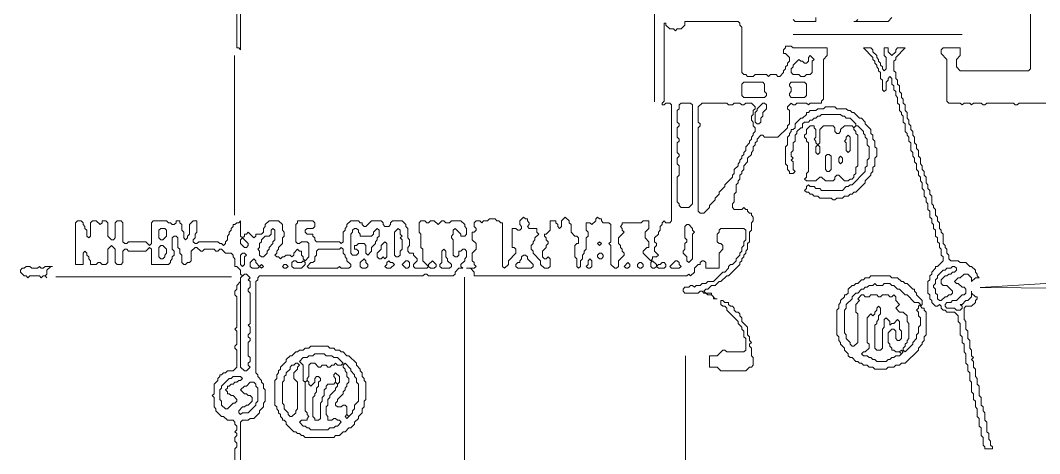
# Model space of a CAD drawing. Header units: millimetres. Extents: x 3 to 412, y 4 to 290.
# Drawn here: x 92.13 to 139.14, y 128.34 to 148.31 of the extents above; entities that cross this region are included whole.
import ezdxf

# ---------------------------------------------------------------- set-up
doc = ezdxf.new("R2010")
doc.units = ezdxf.units.MM
for name, color, linetype, lineweight in [('TRACE_CURVE', 6, 'Continuous', 0), ('TRACE_STRAIGHT', 5, 'Continuous', 0), ('TRACE_TEXT_SYMBOL', 6, 'Continuous', 0)]:
    doc.layers.add(name, color=color, linetype=linetype, lineweight=lineweight)

msp = doc.modelspace()

# ---------------------------------------------------------------- linework, layer by layer
at = {"layer": 'TRACE_CURVE', "color": 6}
for points in [[(138.718, 155.269), (138.718, 146.074), (138.63, 145.986), (135.477, 145.986), (135.302, 146.162), (135.302, 146.512), (135.477, 146.687), (135.477, 147.037), (134.689, 147.037), (134.602, 146.95), (134.602, 146.775), (134.864, 146.512), (134.864, 144.585), (134.952, 144.498), (135.477, 144.498), (135.565, 144.41), (135.653, 144.498), (135.915, 144.498), (136.003, 144.41), (136.09, 144.498), (136.441, 144.498), (136.528, 144.41)], [(102.112, 150.19), (102.112, 147.037), (102.199, 147.037), (102.287, 146.95), (102.287, 150.102)], [(131.011, 147.037), (131.449, 146.599), (131.449, 146.512), (131.537, 146.424), (131.537, 146.337), (131.624, 146.249), (131.624, 146.162), (131.712, 146.074), (131.712, 145.986), (131.799, 145.899), (131.799, 145.636), (131.887, 145.549), (131.887, 145.111), (131.974, 145.023), (132.062, 145.111), (132.062, 145.461), (132.15, 145.549), (132.15, 145.636), (132.237, 145.724), (132.325, 145.636), (132.325, 145.373), (132.412, 145.286), (132.412, 145.111), (132.5, 145.023), (132.5, 144.848), (132.588, 144.76), (132.588, 144.498), (132.675, 144.41), (132.675, 144.147), (132.763, 144.06), (132.763, 143.972), (132.85, 143.885), (132.85, 143.622), (132.938, 143.534), (132.938, 143.184), (133.025, 143.096), (133.025, 143.009), (133.113, 142.921), (133.113, 142.746), (133.201, 142.659), (133.201, 142.308), (133.288, 142.221), (133.288, 142.046), (133.376, 141.958), (133.376, 141.783), (133.463, 141.695), (133.463, 141.433), (133.551, 141.345), (133.551, 141.17), (133.638, 141.082), (133.638, 140.907), (133.726, 140.82), (133.726, 140.557), (133.814, 140.469), (133.814, 140.206), (133.901, 140.119), (133.901, 139.944), (133.989, 139.856), (133.989, 139.593), (134.076, 139.506), (134.076, 139.243), (134.164, 139.156), (134.164, 138.98), (134.251, 138.893)], [(133.288, 143.009), (133.288, 143.184), (133.201, 143.272), (133.201, 143.447), (133.113, 143.534), (133.113, 143.709), (133.025, 143.797), (133.025, 144.06), (132.938, 144.147), (132.938, 144.41), (132.85, 144.498), (132.85, 144.673), (132.763, 144.76), (132.763, 144.935), (132.675, 145.023), (132.675, 145.286), (132.588, 145.373), (132.588, 145.549), (132.5, 145.636), (132.5, 145.899), (132.412, 145.986), (132.412, 146.424), (132.5, 146.512), (132.5, 146.599), (132.938, 147.037), (132.588, 147.037), (132.5, 146.95), (132.5, 146.862), (132.325, 146.687), (132.15, 146.862), (132.15, 147.037), (131.974, 147.037), (131.974, 146.687), (132.062, 146.599), (132.062, 146.074), (131.974, 145.986), (131.887, 146.074), (131.887, 146.162), (131.799, 146.249), (131.799, 146.337), (131.712, 146.424), (131.712, 146.512), (131.624, 146.599), (131.624, 146.687), (131.449, 146.862), (131.449, 146.95), (131.361, 147.037), (131.011, 147.037)], [(136.528, 144.41), (136.616, 144.41), (136.704, 144.498), (137.93, 144.498), (138.017, 144.41), (138.105, 144.41), (138.192, 144.498), (143.885, 144.498)], [(135.74, 135.74), (135.74, 135.915), (135.653, 136.003), (135.565, 136.003), (135.39, 136.178), (135.302, 136.178), (135.215, 136.266), (135.39, 136.441), (135.477, 136.441), (135.653, 136.616), (135.828, 136.616), (136.003, 136.441), (136.003, 136.266), (136.178, 136.441), (136.353, 136.441), (136.266, 136.528), (136.266, 136.616), (136.178, 136.704), (136.178, 136.791), (136.003, 136.966), (135.915, 136.966), (135.74, 137.141), (135.477, 137.141), (135.39, 137.229), (135.04, 137.229), (134.952, 137.317), (134.952, 137.492), (134.864, 137.579), (134.864, 137.754), (134.777, 137.842), (134.777, 137.93), (134.689, 138.017), (134.689, 138.455), (134.602, 138.543), (134.602, 138.63), (134.514, 138.718), (134.514, 138.98), (134.427, 139.068), (134.427, 139.243), (134.339, 139.331), (134.339, 139.593), (134.251, 139.681), (134.251, 139.769), (134.164, 139.856), (134.164, 140.206), (134.076, 140.294), (134.076, 140.469), (133.989, 140.557), (133.989, 140.732), (133.901, 140.82), (133.901, 141.082), (133.814, 141.17), (133.814, 141.345), (133.726, 141.433), (133.726, 141.608), (133.638, 141.695), (133.638, 141.958), (133.551, 142.046), (133.551, 142.308), (133.463, 142.396), (133.463, 142.571), (133.376, 142.659), (133.376, 142.921), (133.288, 143.009)], [(94.755, 139.068), (94.668, 138.98), (94.668, 137.054), (95.018, 137.054), (95.018, 137.579), (95.106, 137.667), (95.193, 137.579), (95.193, 137.492), (95.281, 137.404), (95.281, 137.317), (95.368, 137.229), (95.368, 137.054), (95.631, 137.054), (95.719, 137.141), (95.806, 137.141), (95.894, 137.054), (96.069, 137.054), (96.157, 137.141), (96.157, 137.754), (96.332, 137.93), (96.507, 137.754), (96.507, 137.141), (96.594, 137.054), (96.77, 137.054), (96.857, 137.141), (96.857, 137.667), (96.945, 137.754), (97.032, 137.754), (97.12, 137.667), (97.908, 137.667), (98.083, 137.842), (98.171, 137.754), (98.171, 137.054), (98.959, 137.054), (99.047, 137.141), (99.047, 137.229), (99.134, 137.317), (99.134, 137.404), (99.222, 137.492), (99.222, 137.667), (99.134, 137.754), (99.134, 138.28), (99.222, 138.367), (99.309, 138.367), (99.397, 138.28), (99.397, 137.842), (99.484, 137.754), (99.484, 137.579), (99.572, 137.492), (99.572, 137.141), (99.66, 137.054), (99.747, 137.054), (99.835, 137.141), (99.922, 137.141), (100.01, 137.229), (100.01, 137.667), (100.185, 137.842), (100.273, 137.842), (100.448, 137.667), (100.535, 137.667), (100.623, 137.754), (101.061, 137.754), (101.148, 137.667), (101.236, 137.667)], [(95.894, 138.98), (95.806, 138.893), (95.631, 139.068), (95.456, 139.068), (95.368, 138.98), (95.368, 138.367), (95.281, 138.28), (95.193, 138.367), (95.193, 138.63), (95.106, 138.718), (95.106, 138.805), (95.018, 138.893), (95.018, 138.98), (94.931, 139.068), (94.755, 139.068)], [(102.024, 138.893), (101.937, 138.893), (101.937, 138.805), (101.849, 138.718), (101.849, 138.63), (101.761, 138.543), (101.761, 138.455), (101.674, 138.367), (101.674, 138.192), (101.586, 138.105), (101.586, 138.017), (101.499, 137.93), (101.411, 138.017), (101.323, 138.017), (101.236, 138.105), (100.36, 138.105), (100.273, 138.017), (100.185, 138.017), (100.097, 138.105), (100.097, 138.192), (100.185, 138.28), (100.185, 138.455), (100.273, 138.543), (100.273, 139.068), (100.097, 139.068), (99.922, 138.893), (99.922, 138.455), (99.835, 138.367), (99.835, 138.28), (99.747, 138.192), (99.66, 138.28), (99.66, 138.543), (99.572, 138.63), (99.572, 138.893), (99.484, 138.98), (99.484, 139.068), (99.309, 139.068), (99.309, 138.98), (99.222, 138.893), (99.134, 138.893), (99.047, 138.98), (98.959, 138.98), (98.871, 139.068), (98.258, 139.068), (98.171, 138.98), (98.171, 138.017), (98.083, 137.93), (97.908, 138.105), (97.12, 138.105), (97.032, 138.017), (96.945, 138.017), (96.857, 138.105), (96.857, 138.98), (96.77, 139.068), (96.594, 139.068), (96.507, 138.98), (96.507, 138.28), (96.419, 138.192), (96.332, 138.192), (96.157, 138.367), (96.157, 138.98), (96.069, 139.068), (95.894, 139.068), (95.894, 138.98)], [(105.264, 138.63), (105.352, 138.718), (105.615, 138.718), (105.702, 138.805), (105.702, 138.98), (105.615, 139.068), (104.914, 139.068), (104.914, 138.98), (104.826, 138.893), (104.826, 138.105), (104.914, 138.017), (105.002, 138.017), (105.089, 138.105), (105.352, 138.105), (105.439, 138.017), (105.439, 137.404), (105.264, 137.229), (105.177, 137.317), (105.177, 137.404), (105.089, 137.492), (105.089, 137.667), (105.002, 137.667), (104.914, 137.754), (104.739, 137.579), (104.739, 137.492), (104.651, 137.404), (104.564, 137.492), (104.389, 137.492), (104.301, 137.404), (104.213, 137.404), (104.126, 137.317), (104.038, 137.404), (103.951, 137.404), (103.863, 137.492), (103.951, 137.579), (103.951, 137.667), (104.038, 137.754), (104.038, 137.842), (104.213, 138.017), (104.213, 138.28), (104.301, 138.367), (104.301, 138.543), (104.213, 138.63), (104.213, 138.893), (104.038, 139.068), (103.6, 139.068), (103.425, 138.893), (103.425, 138.805), (103.338, 138.718), (103.338, 138.543), (103.25, 138.455), (102.987, 138.455), (102.987, 138.367), (102.9, 138.28), (102.637, 138.543), (102.55, 138.455), (102.462, 138.455), (102.462, 138.367), (102.374, 138.28), (102.287, 138.367), (102.287, 139.068), (102.199, 138.98), (102.112, 138.98), (102.024, 138.893)], [(102.374, 129.873), (102.637, 129.873), (102.725, 129.96), (102.9, 129.96), (103.163, 130.223), (103.163, 130.311), (103.338, 130.486), (103.338, 130.661), (103.425, 130.748), (103.425, 131.274), (103.338, 131.361), (103.338, 131.537), (103.25, 131.624), (103.25, 131.712), (103.075, 131.887), (103.075, 131.974), (102.987, 132.062), (102.987, 136.266), (103.075, 136.353), (103.075, 136.441), (103.163, 136.528), (110.694, 136.528), (110.782, 136.616), (110.869, 136.616), (110.957, 136.528), (112.095, 136.528), (112.183, 136.616), (112.183, 136.704), (112.358, 136.879), (112.533, 136.879), (112.445, 136.966), (112.445, 137.054), (112.621, 137.229), (112.621, 137.317), (112.708, 137.404), (112.708, 137.667), (112.621, 137.754), (112.533, 137.754), (112.445, 137.667), (112.358, 137.667), (112.358, 137.492), (112.27, 137.404), (112.183, 137.404), (112.095, 137.492), (112.095, 138.192), (112.008, 138.28), (112.008, 138.367), (112.095, 138.455), (112.095, 138.63), (112.183, 138.718), (112.445, 138.455), (112.445, 138.367), (112.621, 138.367), (112.708, 138.455), (112.708, 138.718), (112.621, 138.805), (112.621, 138.893), (112.445, 139.068), (112.008, 139.068), (111.92, 138.98), (111.745, 138.98), (111.657, 139.068), (111.57, 139.068), (111.395, 138.893)], [(111.395, 138.893), (111.219, 139.068), (111.044, 139.068), (110.957, 138.98), (110.869, 138.98), (110.782, 139.068), (110.606, 139.068), (110.519, 138.98), (110.519, 138.543), (110.606, 138.455), (110.606, 137.842), (110.694, 137.754), (110.694, 137.229), (110.957, 136.966), (110.869, 136.879), (110.344, 136.879), (110.256, 136.966), (110.256, 137.054), (110.431, 137.229), (110.431, 137.317), (110.256, 137.492), (110.256, 137.579), (110.081, 137.579), (109.993, 137.667), (109.993, 137.842), (110.081, 137.93), (110.081, 138.192), (109.993, 138.28), (109.993, 138.718), (109.906, 138.805), (109.906, 138.893), (109.731, 139.068), (109.293, 139.068), (109.205, 138.98), (109.205, 138.893), (109.118, 138.805), (108.942, 138.805), (108.855, 138.893), (108.855, 138.98), (108.767, 139.068), (108.329, 139.068), (108.067, 138.805), (107.979, 138.805), (107.892, 138.893), (107.892, 138.98), (107.804, 138.98), (107.716, 139.068), (107.366, 139.068), (107.191, 138.893), (107.191, 138.805), (107.103, 138.718), (107.103, 138.63), (107.016, 138.543), (107.016, 138.105), (106.928, 138.017), (106.841, 138.105), (105.79, 138.105), (105.702, 138.192), (105.702, 138.28), (105.615, 138.367), (105.615, 138.455), (105.352, 138.455), (105.264, 138.543), (105.264, 138.63)], [(134.251, 138.893), (134.251, 138.718), (134.339, 138.63), (134.339, 138.367), (134.427, 138.28), (134.427, 138.105), (134.514, 138.017), (134.514, 137.842), (134.602, 137.754), (134.602, 137.492), (134.689, 137.404), (134.689, 137.229), (134.427, 136.966), (134.339, 136.966), (134.339, 136.879), (134.164, 136.704), (134.164, 136.616), (134.076, 136.528), (134.076, 136.353), (133.989, 136.266), (133.989, 135.74), (134.076, 135.653), (134.076, 135.477), (134.164, 135.39), (134.164, 135.302), (134.339, 135.127), (134.427, 135.127), (134.514, 135.215), (134.602, 135.127), (134.602, 135.04), (134.689, 134.952), (134.777, 134.952), (134.864, 134.864), (135.215, 134.864), (135.39, 134.689), (135.39, 134.427), (135.477, 134.339), (135.477, 133.814), (135.565, 133.726), (135.565, 133.463), (135.653, 133.376), (135.653, 133.025), (135.74, 132.938), (135.74, 132.5), (135.828, 132.412), (135.828, 132.15), (135.915, 132.062), (135.915, 131.712), (136.003, 131.624), (136.003, 131.186), (136.09, 131.099), (136.09, 130.836), (136.178, 130.748), (136.178, 130.486), (136.266, 130.398), (136.266, 130.048), (136.353, 129.96), (136.353, 129.61), (136.441, 129.522), (136.441, 129.172), (136.528, 129.085), (136.528, 128.734), (136.616, 128.647), (136.616, 128.559)], [(101.236, 137.667), (101.323, 137.754), (101.411, 137.754), (101.586, 137.579), (101.849, 137.579), (101.937, 137.492), (101.937, 137.404), (102.024, 137.317), (102.024, 136.966), (102.112, 136.966), (102.287, 136.791), (102.287, 136.616), (102.374, 136.528), (102.287, 136.441), (102.287, 136.266), (102.112, 136.09), (102.112, 135.915), (102.024, 135.828), (102.024, 135.653), (102.112, 135.565), (102.112, 134.164), (102.024, 134.076), (102.112, 133.989), (102.112, 133.376), (102.024, 133.288), (102.024, 133.201), (102.112, 133.113), (102.112, 132.325), (101.937, 132.15), (101.674, 132.15), (101.586, 132.062), (101.499, 132.062), (101.411, 131.974), (101.323, 131.974), (101.323, 131.887), (101.236, 131.799), (101.236, 131.712), (101.061, 131.537), (101.061, 131.099), (100.973, 131.011), (101.061, 130.924), (101.061, 130.486), (101.148, 130.398), (101.148, 130.311), (101.411, 130.048), (101.499, 130.048), (101.674, 129.873), (101.937, 129.873), (102.024, 129.785), (102.024, 129.698), (102.112, 129.61), (102.112, 129.435), (102.024, 129.347), (102.112, 129.26), (102.112, 129.172), (102.024, 129.085), (102.024, 128.909), (102.112, 128.822), (102.112, 128.647), (102.024, 128.559), (102.024, 127.946)], [(136.616, 128.559), (136.966, 128.559), (136.966, 128.647), (136.879, 128.734), (136.879, 128.909), (136.791, 128.997), (136.791, 129.26), (136.704, 129.347), (136.704, 129.785), (136.616, 129.873), (136.616, 130.223), (136.528, 130.311), (136.528, 130.486), (136.441, 130.573), (136.441, 130.924), (136.353, 131.011), (136.353, 131.449), (136.266, 131.537), (136.266, 131.799), (136.178, 131.887), (136.178, 132.237), (136.09, 132.325), (136.09, 132.588), (136.003, 132.675), (136.09, 132.763), (136.003, 132.85), (136.003, 133.113), (135.915, 133.201), (135.915, 133.551), (135.828, 133.638), (135.828, 133.989), (135.74, 134.076), (135.74, 134.427), (135.653, 134.514), (135.653, 135.04), (135.74, 135.127), (136.003, 135.127), (136.178, 135.302), (136.178, 135.39), (136.266, 135.477), (136.266, 135.565), (136.178, 135.565), (136.003, 135.74), (136.003, 135.828), (136.003, 135.565), (135.828, 135.39), (135.74, 135.39), (135.565, 135.215), (135.477, 135.215), (135.565, 135.127), (135.565, 135.04), (135.477, 134.952), (135.302, 134.952), (135.215, 135.04), (134.864, 135.04), (134.777, 135.127), (134.777, 135.215), (134.864, 135.302), (135.04, 135.302), (135.127, 135.39), (135.302, 135.39), (135.565, 135.653), (135.653, 135.653), (135.74, 135.74)], [(102.287, 111.745), (102.287, 129.785), (102.374, 129.873)]]:
    msp.add_lwpolyline(points, dxfattribs=at)
for points in [[(98.521, 138.63), (98.609, 138.718), (98.784, 138.718), (98.871, 138.63), (98.871, 138.367), (98.696, 138.192), (98.609, 138.192), (98.521, 138.28)], [(103.688, 138.63), (103.776, 138.718), (103.863, 138.63), (103.863, 138.192), (103.776, 138.105), (103.776, 138.017), (103.6, 137.842), (103.6, 137.754), (103.513, 137.667), (103.513, 137.579), (103.338, 137.404), (103.25, 137.404), (103.163, 137.492), (103.163, 137.667), (103.075, 137.754), (103.163, 137.842), (103.163, 138.017), (103.25, 138.105), (103.25, 138.192), (103.425, 138.367), (103.6, 138.367), (103.688, 138.455)], [(107.454, 138.63), (107.541, 138.718), (107.629, 138.718), (107.716, 138.63), (107.716, 138.543), (107.804, 138.455), (107.804, 138.367), (108.329, 138.367), (108.417, 138.455), (108.417, 138.543), (108.592, 138.718), (108.68, 138.63), (108.68, 138.367), (108.592, 138.28), (108.592, 138.192), (108.505, 138.105), (108.505, 138.017), (108.329, 137.842), (108.329, 137.667), (108.154, 137.492), (108.067, 137.579), (108.067, 137.93), (107.979, 138.017), (107.716, 138.017), (107.629, 137.93), (107.541, 137.93), (107.541, 137.754), (107.629, 137.754), (107.716, 137.667), (107.716, 137.579), (107.629, 137.492), (107.454, 137.492), (107.366, 137.579), (107.366, 138.455), (107.454, 138.543)], [(109.555, 138.718), (109.643, 138.63), (109.643, 138.455), (109.731, 138.367), (109.643, 138.28), (109.731, 138.192), (109.731, 137.754), (109.643, 137.667), (109.643, 137.492), (109.555, 137.404), (109.468, 137.404), (109.38, 137.492), (109.38, 138.543)], [(102.287, 138.192), (102.374, 138.28), (102.637, 138.017), (102.637, 137.93), (102.55, 137.842), (102.462, 137.842), (102.287, 138.017)], [(98.521, 137.842), (98.609, 137.93), (98.696, 137.93), (98.871, 137.754), (98.871, 137.579), (98.784, 137.492), (98.784, 137.404), (98.696, 137.317), (98.609, 137.317), (98.521, 137.404)], [(106.841, 137.754), (106.928, 137.842), (107.016, 137.754), (107.016, 137.579), (107.103, 137.492), (107.103, 137.404), (107.191, 137.317), (107.191, 137.229), (107.366, 137.054), (107.366, 136.966), (107.279, 136.879), (106.928, 136.879), (106.841, 136.966), (106.753, 136.879), (105.439, 136.879), (105.352, 136.966), (105.527, 137.141), (105.615, 137.141), (105.702, 137.229), (105.702, 137.404), (105.79, 137.492), (105.79, 137.667), (105.877, 137.754)], [(108.942, 138.105), (109.03, 138.017), (109.03, 137.404), (108.942, 137.317), (108.855, 137.404), (108.767, 137.317), (108.68, 137.317), (108.592, 137.404), (108.592, 137.579), (108.767, 137.754), (108.767, 137.93)], [(111.57, 137.667), (111.657, 137.754), (111.745, 137.667), (111.745, 137.404), (111.832, 137.317), (111.832, 137.229), (112.008, 137.054), (112.008, 136.966), (111.92, 136.879), (111.57, 136.879), (111.482, 136.966), (111.482, 137.054), (111.57, 137.141)], [(102.287, 137.492), (102.374, 137.579), (102.462, 137.579), (102.55, 137.492), (102.462, 137.404), (102.462, 137.054), (102.374, 136.966), (102.287, 137.054)], [(102.9, 137.317), (102.987, 137.229), (102.987, 137.141), (103.163, 136.966), (103.075, 136.879), (102.812, 136.879), (102.725, 136.966), (102.725, 137.141)], [(107.979, 137.317), (108.067, 137.229), (108.067, 137.141), (108.154, 137.054), (108.154, 136.966), (108.067, 136.879), (107.892, 136.879), (107.804, 136.966), (107.804, 137.141)], [(103.163, 136.966), (103.25, 137.054), (103.338, 136.966), (103.25, 136.879)], [(104.213, 136.966), (104.301, 137.054), (104.389, 137.054), (104.476, 136.966), (104.389, 136.879), (104.301, 136.879)], [(104.651, 137.141), (104.739, 137.229), (104.826, 137.229), (104.914, 137.141), (105.089, 137.141), (105.177, 137.229), (105.264, 137.141), (105.264, 137.054), (105.089, 136.879), (104.739, 136.879), (104.651, 136.966)], [(109.03, 137.141), (109.118, 137.229), (109.205, 137.141), (109.293, 137.141), (109.38, 137.054), (109.205, 136.879), (109.03, 136.879), (108.942, 136.966), (109.03, 137.054)], [(109.906, 137.229), (109.993, 137.229), (110.081, 137.141), (110.081, 136.966), (109.993, 136.879), (109.906, 136.879), (109.731, 137.054)], [(111.132, 137.229), (111.307, 137.054), (111.307, 136.966), (111.219, 136.879), (111.044, 136.879), (110.957, 136.966), (110.957, 137.054)], [(135.04, 136.879), (135.127, 136.966), (135.215, 136.966), (135.302, 136.879), (135.302, 136.791), (135.215, 136.704), (135.127, 136.704), (135.04, 136.616), (134.952, 136.616), (134.864, 136.528), (134.777, 136.528), (134.602, 136.353), (134.602, 136.178), (134.689, 136.09), (134.864, 136.09), (135.127, 135.828), (135.127, 135.74), (135.04, 135.653), (134.952, 135.653), (134.864, 135.565), (134.777, 135.565), (134.602, 135.39), (134.514, 135.39), (134.427, 135.477), (134.427, 135.653), (134.339, 135.74), (134.339, 135.915), (134.251, 136.003), (134.251, 136.09), (134.339, 136.178), (134.339, 136.353), (134.427, 136.441), (134.427, 136.528), (134.689, 136.791), (134.777, 136.791), (134.864, 136.879)], [(102.462, 136.616), (102.55, 136.616), (102.725, 136.441), (102.637, 136.353), (102.725, 136.266), (102.725, 136.003), (102.637, 135.915), (102.637, 135.828), (102.725, 135.74), (102.725, 134.339), (102.637, 134.251), (102.725, 134.164), (102.725, 133.901), (102.637, 133.814), (102.637, 133.726), (102.725, 133.638), (102.725, 133.551), (102.637, 133.463), (102.637, 132.85), (102.725, 132.763), (102.725, 132.588), (102.637, 132.5), (102.637, 132.412), (102.725, 132.325), (102.55, 132.15), (102.462, 132.15), (102.287, 132.325), (102.287, 136.441)], [(101.849, 131.799), (101.937, 131.887), (102.287, 131.887), (102.374, 131.799), (102.287, 131.712), (102.199, 131.712), (102.112, 131.624), (102.024, 131.624), (101.937, 131.537), (101.849, 131.537), (101.761, 131.449), (101.674, 131.449), (101.674, 131.361), (101.586, 131.274), (101.674, 131.186), (101.674, 131.099), (101.761, 131.099), (101.849, 131.011), (101.937, 131.011), (102.112, 130.836), (102.112, 130.748), (102.024, 130.661), (101.937, 130.661), (101.674, 130.398), (101.586, 130.398), (101.411, 130.573), (101.411, 130.748), (101.323, 130.836), (101.323, 131.274), (101.411, 131.361), (101.411, 131.449), (101.761, 131.799)], [(102.725, 131.624), (102.9, 131.624), (102.987, 131.537), (102.987, 131.449), (103.075, 131.361), (103.075, 130.748), (102.987, 130.661), (102.987, 130.573), (102.637, 130.223), (102.374, 130.223), (102.287, 130.135), (102.199, 130.223), (102.199, 130.311), (102.374, 130.486), (102.462, 130.486), (102.55, 130.573), (102.637, 130.573), (102.812, 130.748), (102.812, 130.924), (102.725, 131.011), (102.637, 131.011), (102.55, 131.099), (102.462, 131.099), (102.287, 131.274), (102.462, 131.449), (102.55, 131.449)]]:
    msp.add_lwpolyline(points, close=True, dxfattribs=at)
at = {"layer": 'TRACE_STRAIGHT', "color": 5}
for p, q in [((121.373, 163.441), (121.373, 144.558)), ((127.771, 147.65), (135.565, 147.65)), ((102.008, 146.687), (102.008, 139.336)), ((93.759, 136.488), (101.86, 136.488)), ((112.619, 136.47), (112.619, 121.964)), ((136.403, 135.994), (141.608, 136.309)), ((136.403, 135.994), (146.196, 135.931)), ((122.806, 132.849), (122.806, 110.036))]:
    msp.add_line(p, q, dxfattribs=at)
at = {"layer": 'TRACE_TEXT_SYMBOL', "color": 6}
for points in [[(122.779, 148.263), (122.779, 148.088), (122.604, 147.913), (122.429, 147.913), (122.341, 147.825), (122.254, 147.913), (122.079, 147.913), (121.903, 148.088), (121.903, 148.176), (121.816, 148.176), (121.816, 144.585), (121.728, 144.498), (121.728, 144.41), (121.816, 144.41), (121.903, 144.498), (122.079, 144.498), (122.166, 144.41), (122.166, 139.068), (122.079, 138.98), (121.903, 138.98), (121.816, 139.068), (121.728, 138.98), (121.728, 138.893), (121.641, 138.805), (121.641, 138.63), (121.553, 138.543), (121.553, 138.455), (121.378, 138.28), (121.378, 138.105), (121.466, 138.017), (121.466, 137.93), (121.378, 137.842), (121.378, 137.667), (121.553, 137.492), (121.466, 137.404), (121.29, 137.404), (121.29, 137.317), (121.203, 137.229), (120.853, 137.579), (120.853, 137.667), (121.028, 137.842), (121.115, 137.842), (121.115, 138.105), (120.94, 138.28), (120.94, 138.543), (121.115, 138.718), (121.115, 139.068), (120.853, 139.068), (120.765, 138.98), (119.889, 138.98), (119.889, 138.893), (119.802, 138.805), (119.889, 138.718), (119.889, 138.63), (119.977, 138.543), (119.714, 138.28), (119.714, 138.017), (119.802, 137.93), (119.802, 137.842), (119.889, 137.754), (119.889, 137.667), (119.977, 137.579), (119.977, 137.492), (119.714, 137.229)], [(125.406, 145.899), (125.406, 148.001), (125.319, 148.088), (125.319, 148.176), (125.231, 148.263), (122.779, 148.263)], [(127.771, 148.351), (127.859, 148.263), (128.822, 148.263), (128.822, 148.438)], [(130.748, 148.351), (130.661, 148.263), (130.573, 148.263), (132.15, 148.263), (132.325, 148.438)], [(125.406, 141.257), (125.406, 141.345), (125.494, 141.433), (125.494, 141.608), (125.669, 141.783), (125.669, 141.958), (125.844, 142.133), (125.844, 142.221), (125.932, 142.308), (125.932, 142.483), (126.019, 142.571), (126.019, 142.659), (126.107, 142.746), (126.107, 142.834), (126.282, 143.009), (126.37, 143.009), (126.457, 142.921), (127.07, 142.921), (127.508, 143.359), (127.508, 143.447), (127.596, 143.534), (127.596, 144.147), (127.508, 144.235), (127.508, 144.322), (127.683, 144.498), (127.771, 144.41), (127.859, 144.41), (127.946, 144.498), (128.384, 144.498), (128.472, 144.41), (128.559, 144.498), (129.085, 144.498), (129.085, 144.585), (129.172, 144.673), (129.172, 146.512), (129.347, 146.687), (129.347, 147.037), (127.771, 147.037), (127.683, 147.125), (127.421, 147.125), (127.421, 147.037), (127.333, 146.95), (127.333, 146.775), (127.421, 146.775), (127.596, 146.599), (127.596, 146.424), (127.508, 146.337), (127.508, 146.249), (127.421, 146.162), (127.421, 146.074), (127.333, 145.986), (127.333, 145.899), (127.158, 145.724), (127.07, 145.724), (126.983, 145.811), (126.72, 145.811), (126.632, 145.724), (126.545, 145.811), (126.019, 145.811), (125.932, 145.724), (125.669, 145.724), (125.582, 145.811), (125.494, 145.811), (125.406, 145.899)], [(129.26, 144.322), (129.172, 144.235), (128.909, 144.235), (128.822, 144.147), (128.559, 144.147), (128.472, 144.06), (128.384, 144.06), (128.384, 143.972), (128.209, 143.797), (128.121, 143.797), (127.859, 143.534), (127.859, 143.359), (127.771, 143.272), (127.683, 143.272), (127.683, 143.184), (127.596, 143.096), (127.596, 143.009), (127.508, 142.921), (127.508, 142.571), (127.421, 142.483), (127.421, 141.695), (127.508, 141.608), (127.508, 141.433), (127.596, 141.345), (127.596, 141.257), (127.771, 141.257), (127.859, 141.345), (127.771, 141.433), (127.771, 141.783), (127.683, 141.87), (127.771, 141.958), (127.683, 142.046), (127.683, 142.221), (127.771, 142.308), (127.771, 142.659), (127.859, 142.746), (127.859, 143.009), (127.946, 143.096), (127.946, 143.184), (128.121, 143.359), (128.209, 143.359), (128.209, 143.534), (128.296, 143.622), (128.472, 143.622), (128.559, 143.709), (128.647, 143.709), (128.734, 143.797), (128.822, 143.797), (128.909, 143.885), (128.997, 143.885), (129.085, 143.972), (129.96, 143.972), (130.048, 143.885), (130.135, 143.885), (130.223, 143.797), (130.398, 143.797), (130.661, 143.534), (130.661, 143.447), (130.573, 143.359), (130.486, 143.447), (130.135, 143.447), (129.96, 143.272), (129.96, 143.184), (129.873, 143.096)], [(131.186, 141.608), (131.099, 141.52), (131.099, 141.345), (130.486, 140.732), (130.398, 140.732), (130.311, 140.644), (130.223, 140.644), (130.048, 140.469), (129.085, 140.469), (128.997, 140.557), (128.822, 140.557), (128.734, 140.644), (128.559, 140.644), (128.472, 140.732), (128.384, 140.644), (128.384, 140.557), (128.296, 140.469), (128.384, 140.382), (128.472, 140.382), (128.559, 140.294), (128.647, 140.294), (128.734, 140.206), (128.909, 140.206), (128.997, 140.119), (129.522, 140.119), (129.61, 140.031), (129.698, 140.031), (129.785, 140.119), (130.048, 140.119), (130.135, 140.206), (130.311, 140.206), (130.398, 140.294), (130.486, 140.294), (130.573, 140.382), (130.661, 140.382), (131.099, 140.82), (131.099, 140.907), (131.361, 141.17), (131.361, 141.257), (131.449, 141.345), (131.449, 141.52), (131.537, 141.608), (131.537, 141.958), (131.624, 142.046), (131.624, 142.396), (131.537, 142.483), (131.537, 142.746), (131.449, 142.834), (131.449, 143.009), (131.361, 143.096), (131.361, 143.272), (131.099, 143.534), (131.099, 143.622), (130.924, 143.797), (130.836, 143.797), (130.573, 144.06), (130.486, 144.06), (130.398, 144.147), (130.311, 144.147), (130.223, 144.235), (129.785, 144.235), (129.698, 144.322), (129.26, 144.322)], [(129.873, 143.096), (129.785, 143.096), (129.698, 143.184), (129.698, 143.359), (129.61, 143.447), (129.172, 143.447), (128.997, 143.272), (128.997, 142.659), (128.909, 142.571), (128.822, 142.659), (128.822, 142.746), (128.734, 142.834), (128.822, 142.921), (128.822, 143.272), (128.734, 143.359), (128.734, 143.447), (128.559, 143.447), (128.384, 143.272), (128.384, 143.096), (128.296, 143.009), (128.296, 142.921), (128.384, 142.834), (128.384, 142.746), (128.472, 142.659), (128.472, 141.345), (128.384, 141.257), (128.384, 141.082), (128.296, 140.995), (128.384, 140.907), (128.822, 140.907), (128.997, 141.082), (129.085, 141.082), (129.26, 140.907), (129.61, 140.907), (129.698, 140.995), (129.698, 141.082), (129.785, 141.17), (129.873, 141.17), (130.135, 140.907), (130.311, 140.907), (130.398, 140.995), (130.486, 140.995), (130.573, 141.082), (130.573, 141.17), (130.661, 141.257), (130.661, 141.52), (130.748, 141.608), (130.748, 143.009), (130.661, 143.096), (130.661, 143.184), (130.573, 143.272), (130.573, 143.359), (130.661, 143.447), (130.748, 143.447), (131.011, 143.184), (131.011, 143.096), (131.099, 143.009), (131.099, 142.921), (131.186, 142.834), (131.186, 142.571), (131.274, 142.483), (131.274, 141.958), (131.186, 141.87), (131.186, 141.608)], [(122.954, 136.003), (122.779, 136.003), (122.692, 135.915), (122.692, 135.828), (122.779, 135.74), (123.392, 135.74), (123.48, 135.828), (123.567, 135.828), (123.655, 135.74), (123.743, 135.74), (123.83, 135.653), (124.005, 135.653), (124.093, 135.565), (124.093, 135.477), (124.268, 135.477), (124.18, 135.477), (124.005, 135.653), (124.005, 135.74), (123.743, 135.74), (123.655, 135.828), (123.743, 135.915), (123.83, 135.915), (124.005, 136.09), (124.18, 136.09), (124.356, 136.266), (124.443, 136.266), (124.706, 136.528), (124.793, 136.528), (125.319, 137.054), (125.319, 137.141), (125.406, 137.229), (125.406, 137.317), (125.494, 137.404), (125.494, 137.492), (125.582, 137.579), (125.582, 137.667), (125.669, 137.754), (125.669, 138.017), (125.757, 138.105), (125.757, 138.543), (125.844, 138.63), (125.844, 138.98), (125.932, 139.068), (125.932, 139.243), (125.844, 139.331), (125.844, 139.418), (125.757, 139.418), (125.669, 139.506), (125.669, 139.593), (125.582, 139.593), (125.494, 139.681), (125.406, 139.593), (125.056, 139.593), (124.969, 139.681), (124.969, 139.856), (125.056, 139.944), (125.056, 140.294), (125.144, 140.382), (125.144, 140.732), (125.231, 140.82), (125.231, 140.907), (125.319, 140.995), (125.319, 141.17), (125.406, 141.257)], [(116.386, 137.842), (116.211, 137.667), (116.211, 137.404), (116.299, 137.317), (116.386, 137.317), (116.474, 137.404), (116.561, 137.317), (116.561, 136.966), (116.474, 136.879), (116.299, 136.879), (116.124, 137.054), (116.124, 137.229), (115.773, 137.579), (115.773, 137.667), (115.686, 137.754), (115.686, 137.93), (115.773, 138.017), (115.773, 138.105), (115.861, 138.192), (115.861, 138.28), (116.036, 138.455), (115.948, 138.543), (115.948, 138.718), (115.598, 138.718), (115.511, 138.805), (115.598, 138.893), (115.598, 138.98), (115.511, 139.068), (115.511, 139.156), (115.423, 139.156), (115.335, 139.243), (115.16, 139.068), (115.16, 138.893), (115.248, 138.805), (115.248, 138.718), (115.16, 138.63), (115.073, 138.63), (114.985, 138.718), (114.81, 138.718), (114.81, 137.842), (114.898, 137.842), (114.985, 137.754), (114.985, 137.579), (114.635, 137.229), (114.635, 137.054), (114.46, 136.879), (114.372, 136.966), (114.372, 138.98), (114.284, 138.98), (114.197, 139.068), (114.109, 139.068), (114.022, 139.156), (113.759, 139.156), (113.671, 139.068), (113.496, 139.068), (113.409, 138.98), (113.321, 139.068), (113.146, 139.068), (113.058, 138.98), (113.058, 138.805), (113.146, 138.718), (113.146, 138.63), (113.058, 138.543), (112.971, 138.543)], [(119.714, 137.229), (119.714, 136.966), (119.627, 136.879), (119.539, 136.879), (119.364, 137.054), (119.364, 137.93), (119.276, 138.017), (119.364, 138.105), (119.364, 138.893), (119.276, 138.98), (119.013, 138.98), (118.926, 139.068), (118.926, 139.156), (118.838, 139.156), (118.751, 139.243), (118.663, 139.156), (118.663, 139.068), (118.488, 138.893), (118.4, 138.98), (118.225, 138.98), (118.225, 138.63), (118.313, 138.543), (118.313, 138.367), (118.225, 138.28), (118.225, 137.754), (118.138, 137.667), (118.138, 137.579), (118.05, 137.492), (118.05, 137.317), (117.963, 137.229), (117.963, 136.966), (117.875, 136.879), (117.787, 136.966), (117.787, 137.317), (117.7, 137.404), (117.7, 137.93), (117.787, 138.017), (117.875, 138.017), (117.875, 138.28), (117.787, 138.367), (117.7, 138.367), (117.525, 138.543), (117.525, 138.893), (117.437, 138.98), (117.437, 139.068), (117.262, 139.243), (117.087, 139.068), (117.087, 138.805), (116.999, 138.718), (116.912, 138.805), (116.912, 138.893), (116.824, 138.98), (116.824, 139.068), (116.561, 139.068), (116.561, 138.63), (116.386, 138.455), (116.299, 138.455), (116.299, 138.367), (116.386, 138.28), (116.386, 138.192), (116.474, 138.105), (116.474, 138.017), (116.386, 137.93), (116.386, 137.842)], [(112.971, 138.543), (112.971, 138.192), (113.146, 138.017), (113.146, 137.754), (112.971, 137.579), (112.971, 137.229), (113.058, 137.141), (113.058, 137.054), (113.146, 136.966), (113.058, 136.879), (112.708, 136.879), (112.883, 136.879), (113.058, 136.704), (113.058, 136.528), (122.867, 136.528), (122.954, 136.616), (123.042, 136.528), (123.217, 136.704), (123.217, 136.879), (123.392, 137.054), (123.48, 137.054), (123.48, 137.141), (123.567, 137.229), (123.655, 137.229), (123.743, 137.141), (123.743, 136.879), (124.356, 136.879), (124.356, 137.579), (124.531, 137.754), (124.531, 137.93), (124.443, 138.017), (124.356, 138.017), (124.268, 138.105), (124.268, 138.455), (124.356, 138.543), (124.356, 138.63), (124.443, 138.718), (125.494, 138.718), (125.582, 138.63), (125.582, 138.192), (125.494, 138.105), (125.494, 137.93), (125.406, 137.842), (125.406, 137.667), (125.319, 137.579), (125.319, 137.492), (125.144, 137.317), (125.144, 137.229), (124.969, 137.054), (124.881, 137.054), (124.793, 136.966), (124.793, 136.879), (124.618, 136.704), (124.531, 136.704), (124.093, 136.266), (123.83, 136.266), (123.743, 136.178), (123.567, 136.178), (123.48, 136.09), (123.305, 136.09), (123.217, 136.003), (123.129, 136.09), (123.042, 136.09), (122.954, 136.003)], [(131.361, 136.528), (131.274, 136.441), (131.099, 136.441), (131.011, 136.353), (130.924, 136.353), (130.748, 136.178), (130.661, 136.178), (130.573, 136.09), (130.486, 136.09), (130.311, 135.915), (130.311, 135.74), (130.223, 135.653), (130.135, 135.653), (130.135, 135.565), (129.96, 135.39), (129.96, 135.302), (129.873, 135.215), (129.873, 135.04), (129.785, 134.952), (129.785, 133.814), (129.873, 133.726), (129.873, 133.551), (129.96, 133.463), (129.96, 133.376), (130.135, 133.201), (130.135, 133.113), (130.311, 132.938), (130.311, 132.85), (130.398, 132.763), (130.486, 132.763), (130.661, 132.588), (130.748, 132.588), (130.836, 132.5), (130.924, 132.5), (131.011, 132.412), (131.186, 132.412), (131.274, 132.325), (131.449, 132.325), (131.537, 132.237), (132.062, 132.237), (132.15, 132.325), (132.412, 132.325), (132.5, 132.412), (132.675, 132.412), (132.763, 132.5), (132.938, 132.5), (133.551, 133.113), (133.551, 133.201), (133.726, 133.376), (133.726, 133.463), (133.814, 133.551), (133.814, 133.726), (133.901, 133.814), (133.901, 134.864), (133.814, 134.952), (133.814, 135.04), (133.726, 135.04), (133.638, 135.127), (133.726, 135.215), (133.726, 135.39), (133.463, 135.653), (133.463, 135.74), (133.376, 135.828), (133.376, 135.915)], [(133.376, 135.915), (133.288, 135.915), (133.025, 136.178), (132.938, 136.178), (132.85, 136.266), (132.763, 136.266), (132.588, 136.441), (132.325, 136.441), (132.237, 136.528), (131.361, 136.528)], [(130.748, 133.463), (130.573, 133.288), (130.486, 133.288), (130.398, 133.376), (130.398, 133.463), (130.223, 133.638), (130.223, 133.814), (130.135, 133.901), (130.135, 134.952), (130.223, 135.04), (130.223, 135.215), (130.486, 135.477), (130.486, 135.565), (130.661, 135.74), (130.748, 135.74), (130.924, 135.915), (131.011, 135.915), (131.099, 136.003), (131.186, 136.003), (131.274, 136.09), (131.449, 136.09)], [(131.449, 136.09), (131.537, 136.178), (131.624, 136.09), (131.887, 136.09), (131.974, 136.178), (132.237, 136.178), (132.325, 136.09), (132.412, 136.09), (132.588, 135.915), (132.675, 135.915), (132.938, 135.653), (133.025, 135.653), (133.376, 135.302), (133.551, 135.302), (133.638, 135.215), (133.551, 135.127), (133.551, 135.04), (133.463, 134.952), (133.551, 134.864), (133.551, 134.689), (133.638, 134.602), (133.638, 134.251), (133.551, 134.164), (133.551, 133.901), (133.463, 133.814), (133.463, 133.638), (133.288, 133.463), (133.288, 133.376), (132.938, 133.025), (132.85, 133.113), (132.85, 133.201), (132.938, 133.288), (132.938, 133.376), (133.025, 133.463), (133.025, 133.551), (133.113, 133.638), (133.113, 134.339), (133.025, 134.427), (133.025, 134.689), (132.85, 134.864), (132.675, 134.864), (132.5, 135.04), (132.675, 135.215), (132.5, 135.39), (132.5, 135.565), (132.412, 135.653), (132.325, 135.565), (132.237, 135.565), (132.15, 135.653), (131.887, 135.653), (131.799, 135.565), (131.712, 135.565), (131.624, 135.653), (131.361, 135.653), (131.274, 135.565), (131.099, 135.565), (131.011, 135.653), (130.924, 135.653), (130.748, 135.477), (130.836, 135.39), (130.661, 135.215), (130.661, 134.864), (130.748, 134.777), (130.748, 133.463)], [(131.624, 135.04), (131.712, 135.127), (131.799, 135.04), (131.799, 134.777), (131.712, 134.689), (131.712, 134.514), (131.624, 134.427), (131.624, 134.339), (131.537, 134.251), (131.537, 133.201), (131.624, 133.113), (131.799, 133.113), (131.887, 133.201), (131.887, 134.076), (131.974, 134.164), (131.974, 134.514), (132.062, 134.602), (132.237, 134.427), (132.237, 134.251), (132.325, 134.339), (132.412, 134.339), (132.588, 134.514), (132.675, 134.427), (132.675, 134.076), (132.763, 133.989), (132.763, 133.638), (132.675, 133.551), (132.588, 133.551), (132.5, 133.638), (132.5, 133.989), (132.412, 134.076), (132.325, 134.076), (132.15, 133.901), (132.15, 133.463), (132.237, 133.376), (132.237, 133.288), (132.325, 133.201), (132.325, 133.113), (132.412, 133.113), (132.5, 133.025), (132.675, 133.025), (132.763, 132.938), (132.675, 132.85), (132.5, 132.85), (132.412, 132.763), (132.325, 132.763), (132.237, 132.675), (132.15, 132.675), (132.062, 132.588), (131.624, 132.588), (131.537, 132.675), (131.449, 132.675), (131.361, 132.763), (131.274, 132.763), (131.186, 132.85), (131.011, 132.85), (130.924, 132.938), (131.011, 133.025), (131.099, 133.025), (131.274, 133.201), (131.274, 133.376), (131.186, 133.463), (131.186, 134.602), (131.361, 134.777)], [(131.361, 134.777), (131.449, 134.689), (131.537, 134.777), (131.537, 134.864), (131.624, 134.952), (131.624, 135.04)], [(105.527, 133.288), (105.439, 133.201), (105.264, 133.201), (105.177, 133.113), (105.002, 133.113), (104.914, 133.025), (104.826, 133.025), (104.651, 132.85), (104.564, 132.85), (104.389, 132.675), (104.389, 132.588), (104.126, 132.325), (104.126, 132.237), (104.038, 132.15), (104.038, 132.062), (103.951, 131.974), (103.951, 131.799), (103.863, 131.712), (103.863, 130.573), (103.951, 130.486), (103.951, 130.398), (104.038, 130.311), (104.038, 130.223), (104.126, 130.135), (104.126, 130.048), (104.213, 129.96), (104.213, 129.873), (104.301, 129.873), (104.389, 129.785), (104.389, 129.698), (104.739, 129.347), (104.826, 129.347), (104.914, 129.26), (105.002, 129.26), (105.089, 129.172), (105.177, 129.172), (105.264, 129.085), (106.578, 129.085), (106.666, 129.172), (106.841, 129.172), (107.016, 129.347), (107.103, 129.347), (107.279, 129.522), (107.366, 129.522), (107.541, 129.698), (107.541, 129.785), (107.716, 129.96), (107.716, 130.048), (107.892, 130.223), (107.892, 130.398), (107.979, 130.486), (107.979, 130.748), (108.067, 130.836), (108.067, 131.624), (107.979, 131.712), (107.979, 131.799), (107.892, 131.887), (107.892, 132.062), (107.804, 132.15), (107.804, 132.237), (107.629, 132.412), (107.629, 132.5), (107.279, 132.85), (107.191, 132.85)], [(107.191, 132.85), (107.016, 133.025), (106.928, 133.025), (106.841, 133.113), (106.666, 133.113), (106.578, 133.201), (106.403, 133.201), (106.315, 133.288), (105.527, 133.288)], [(105.702, 131.799), (105.79, 131.887), (105.877, 131.887), (105.965, 131.799), (105.965, 131.712), (105.877, 131.624), (105.877, 131.449), (105.79, 131.361), (105.79, 131.186), (105.702, 131.099), (105.702, 131.011), (105.615, 130.924), (105.615, 130.048), (105.702, 129.96), (105.702, 129.873), (105.877, 129.873), (105.965, 129.96), (105.965, 130.661), (106.052, 130.748), (106.052, 130.924), (106.14, 131.011), (106.14, 131.274), (106.228, 131.361), (106.228, 131.449), (106.315, 131.537), (106.578, 131.537), (106.666, 131.624), (106.753, 131.537), (106.753, 131.449), (106.666, 131.361), (106.666, 131.274), (106.403, 131.011), (106.403, 130.924), (106.315, 130.836), (106.315, 130.573), (106.228, 130.486), (106.228, 130.135), (106.315, 130.048), (106.315, 129.873), (106.49, 129.873), (106.578, 129.96), (106.666, 129.96), (106.753, 129.873), (106.841, 129.873), (106.928, 129.785), (106.753, 129.61), (106.666, 129.61), (106.578, 129.522), (106.403, 129.522), (106.315, 129.435), (105.527, 129.435), (105.439, 129.522), (105.352, 129.522), (105.264, 129.61), (105.177, 129.61), (105.002, 129.785), (105.089, 129.873), (105.352, 129.873), (105.352, 129.96), (105.439, 130.048), (105.352, 130.135), (105.352, 130.223), (105.264, 130.311), (105.264, 131.624)], [(105.264, 131.624), (105.352, 131.712), (105.439, 131.624), (105.439, 131.537), (105.527, 131.449), (105.702, 131.624), (105.702, 131.799)]]:
    msp.add_lwpolyline(points, dxfattribs=at)
for points in [[(128.472, 146.599), (128.559, 146.687), (128.734, 146.512), (128.647, 146.424), (128.647, 145.899), (128.559, 145.811), (128.384, 145.811), (128.296, 145.724), (128.121, 145.724), (128.034, 145.811), (127.771, 145.811), (127.683, 145.899), (127.683, 146.074), (127.771, 146.162), (127.771, 146.249), (128.034, 146.512), (128.121, 146.424), (128.209, 146.424), (128.296, 146.337), (128.384, 146.337), (128.472, 146.424)], [(125.406, 145.373), (125.494, 145.461), (126.37, 145.461), (126.457, 145.373), (126.457, 145.023), (126.545, 144.935), (126.545, 144.848), (126.457, 144.76), (125.494, 144.76), (125.406, 144.848)], [(127.596, 145.373), (127.683, 145.461), (128.296, 145.461), (128.384, 145.373), (128.384, 144.848), (128.296, 144.76), (127.683, 144.76), (127.596, 144.848), (127.596, 144.935), (127.683, 145.023), (127.683, 145.198), (127.596, 145.286)], [(122.516, 144.41), (122.604, 144.498), (123.042, 144.498), (123.129, 144.41), (123.129, 139.856), (122.954, 139.681), (122.604, 139.681), (122.516, 139.769), (122.516, 139.856), (122.429, 139.944), (122.429, 141.082), (122.516, 141.17), (122.516, 141.608), (122.429, 141.695), (122.429, 141.958), (122.516, 142.046), (122.516, 142.133), (122.429, 142.221), (122.429, 142.659), (122.516, 142.746), (122.516, 142.834), (122.429, 142.921), (122.429, 143.359), (122.516, 143.447), (122.516, 143.534), (122.429, 143.622), (122.429, 144.147), (122.516, 144.235)], [(123.567, 144.498), (124.706, 144.498), (124.793, 144.41), (124.969, 144.41), (125.056, 144.498), (125.319, 144.498), (125.406, 144.41), (125.494, 144.41), (125.582, 144.498), (125.844, 144.498), (126.019, 144.322), (126.019, 144.235), (125.932, 144.147), (125.932, 143.972), (125.844, 143.885), (125.844, 143.709), (125.932, 143.622), (125.932, 143.447), (126.019, 143.359), (126.019, 143.184), (125.932, 143.096), (125.932, 143.009), (125.844, 142.921), (125.844, 142.834), (125.757, 142.746), (125.757, 142.659), (125.582, 142.483), (125.582, 142.308), (125.494, 142.221), (125.494, 142.133), (125.406, 142.046), (125.406, 141.958), (125.319, 141.87), (125.319, 141.783), (125.231, 141.695), (125.231, 141.608), (125.056, 141.433), (125.056, 141.257), (124.969, 141.17), (124.969, 141.082), (124.618, 140.732), (124.618, 140.644), (124.356, 140.382), (124.356, 140.294), (124.18, 140.119), (124.18, 140.031), (123.918, 139.769), (123.918, 139.681), (123.655, 139.418), (123.48, 139.418), (123.392, 139.506), (123.392, 143.359), (123.48, 143.447), (123.48, 143.534), (123.392, 143.622), (123.392, 144.322)], [(126.37, 144.498), (126.457, 144.498), (126.545, 144.41), (126.545, 144.235), (126.37, 144.06), (126.37, 143.885), (126.282, 143.797), (126.282, 143.622), (126.195, 143.534), (126.107, 143.534), (126.019, 143.622), (126.019, 144.06), (126.107, 144.147), (126.107, 144.235)], [(130.223, 142.921), (130.311, 143.009), (130.398, 142.921), (130.398, 142.308), (130.311, 142.221), (130.223, 142.308), (130.223, 142.659), (130.135, 142.746), (130.223, 142.834)], [(128.822, 142.483), (128.909, 142.571), (128.997, 142.483), (128.997, 142.221), (128.909, 142.133), (128.822, 142.221)], [(129.26, 142.046), (129.347, 142.133), (129.435, 142.133), (129.522, 142.046), (129.522, 141.433), (129.435, 141.345), (129.347, 141.345), (129.26, 141.433)], [(129.873, 141.958), (129.96, 142.046), (130.048, 141.958), (130.048, 141.783), (129.96, 141.695), (129.873, 141.783)], [(122.779, 138.805), (122.867, 138.893), (122.954, 138.893), (123.129, 138.718), (123.129, 138.63), (123.217, 138.543), (123.129, 138.455), (123.129, 137.317), (122.954, 137.141), (122.867, 137.229), (122.867, 137.404), (122.692, 137.579), (122.692, 137.667), (122.779, 137.754), (122.779, 138.017), (122.867, 138.105), (122.867, 138.192), (122.779, 138.28)], [(118.751, 138.017), (118.838, 138.105), (118.926, 138.017), (118.838, 137.93)], [(115.248, 137.404), (115.335, 137.492), (115.423, 137.492), (115.511, 137.404), (115.511, 137.317), (115.773, 137.054), (115.773, 136.966), (115.686, 136.879), (115.073, 136.879), (114.985, 136.966), (114.985, 137.054), (115.073, 137.141), (115.16, 137.141), (115.16, 137.229), (115.248, 137.317)], [(118.313, 137.229), (118.4, 137.317), (118.488, 137.229), (118.488, 136.966), (118.4, 136.879), (118.313, 136.879), (118.225, 136.966), (118.313, 137.054)], [(118.751, 137.492), (118.838, 137.579), (118.926, 137.579), (119.013, 137.492), (119.013, 137.404), (118.926, 137.317), (118.838, 137.317), (118.751, 137.404)], [(92.391, 136.966), (92.303, 136.879), (92.216, 136.879), (92.128, 136.791), (92.128, 136.704), (92.303, 136.528), (92.391, 136.528), (92.478, 136.441), (92.566, 136.528), (93.004, 136.528), (93.092, 136.441), (93.179, 136.528), (93.267, 136.528), (93.354, 136.441), (93.267, 136.528), (93.354, 136.616), (93.354, 136.791), (93.529, 136.966), (93.617, 136.966), (93.267, 136.966), (93.179, 136.879), (93.092, 136.879), (93.004, 136.966), (92.916, 136.879), (92.654, 136.879), (92.566, 136.966)], [(120.152, 137.141), (120.24, 137.054), (120.24, 136.966), (120.152, 136.879), (120.064, 136.879), (119.977, 136.966)], [(120.59, 137.054), (120.677, 137.141), (120.765, 137.141), (120.853, 137.054), (120.853, 136.966), (120.765, 136.879), (120.677, 136.879), (120.59, 136.966)], [(121.203, 137.141), (121.29, 137.229), (121.466, 137.054), (121.466, 136.966), (121.378, 136.879), (121.29, 136.879), (121.203, 136.966)], [(121.641, 137.054), (121.728, 137.141), (121.816, 137.141), (121.903, 137.054), (121.903, 136.966), (121.816, 136.879), (121.553, 136.879), (121.466, 136.966), (121.553, 137.054)], [(122.341, 137.229), (122.429, 137.229), (122.516, 137.141), (122.516, 137.054), (122.604, 136.966), (122.516, 136.879), (122.166, 136.879), (122.079, 136.966)], [(124.443, 135.39), (124.443, 135.215), (124.531, 135.127), (124.618, 135.127), (124.706, 135.04), (124.706, 134.952), (125.231, 134.427), (125.231, 134.339), (125.406, 134.164), (125.406, 134.076), (125.494, 133.989), (125.494, 133.726), (125.582, 133.638), (125.582, 133.113), (125.494, 133.025), (124.706, 133.025), (124.618, 133.113), (124.531, 133.113), (124.268, 132.85), (123.918, 132.85), (123.918, 132.325), (124.268, 132.325), (124.443, 132.15), (125.582, 132.15), (125.757, 132.325), (125.844, 132.325), (125.932, 132.412), (125.932, 132.763), (125.844, 132.85), (125.844, 133.201), (125.757, 133.288), (125.757, 133.376), (125.844, 133.463), (125.757, 133.551), (125.757, 133.726), (125.669, 133.814), (125.669, 134.164), (125.406, 134.427), (125.406, 134.602), (125.319, 134.689), (125.319, 134.777), (125.231, 134.864), (125.144, 134.864), (125.056, 134.952), (125.056, 135.04), (124.969, 135.127), (124.881, 135.127), (124.793, 135.215), (124.793, 135.302), (124.618, 135.302), (124.531, 135.39)], [(132.675, 133.025), (132.763, 133.113), (132.85, 133.025), (132.763, 132.938)], [(105.615, 132.85), (105.702, 132.938), (106.14, 132.938), (106.228, 132.85), (106.49, 132.85), (106.578, 132.763), (106.753, 132.763), (107.016, 132.5), (106.928, 132.412), (106.753, 132.412), (106.666, 132.5), (106.578, 132.412), (106.49, 132.412), (106.403, 132.325), (106.315, 132.325), (106.228, 132.412), (106.052, 132.412), (105.965, 132.325), (105.877, 132.325), (105.702, 132.5), (105.527, 132.5), (105.439, 132.412), (105.439, 131.887), (105.352, 131.799), (105.352, 131.712), (105.264, 131.624), (105.177, 131.712), (105.177, 132.412), (105.002, 132.588), (105.177, 132.763), (105.352, 132.763), (105.439, 132.85)], [(104.739, 132.412), (104.826, 132.5), (104.914, 132.5), (105.002, 132.412), (104.914, 132.325), (104.914, 132.237), (104.739, 132.062), (104.739, 131.799), (104.914, 131.624), (104.914, 130.398), (104.826, 130.311), (104.826, 130.223), (104.651, 130.048), (104.564, 130.048), (104.476, 130.135), (104.476, 130.223), (104.301, 130.398), (104.301, 130.573), (104.213, 130.661), (104.213, 131.624), (104.301, 131.712), (104.301, 131.887), (104.389, 131.974), (104.389, 132.062), (104.564, 132.237), (104.564, 132.325), (104.651, 132.412)], [(107.016, 132.412), (107.103, 132.5), (107.366, 132.237), (107.366, 132.15), (107.541, 131.974), (107.541, 131.887), (107.629, 131.799), (107.629, 131.624), (107.716, 131.537), (107.716, 130.748), (107.541, 130.573), (107.541, 130.398), (107.454, 130.311), (107.454, 130.223), (107.279, 130.048), (107.191, 130.135), (107.191, 130.486), (107.103, 130.573), (107.016, 130.573), (106.928, 130.486), (106.753, 130.486), (106.666, 130.573), (106.666, 130.661), (106.753, 130.748), (106.753, 130.836), (107.016, 131.099), (107.016, 131.186), (107.103, 131.274), (107.103, 131.361), (107.191, 131.449), (107.191, 131.537), (107.279, 131.624), (107.279, 131.799), (107.191, 131.887), (107.191, 132.062), (107.103, 132.15), (107.103, 132.237), (107.016, 132.325)], [(106.578, 131.974), (106.666, 132.062), (106.841, 131.887), (106.841, 131.624), (106.753, 131.537), (106.666, 131.624), (106.666, 131.799), (106.578, 131.887)], [(107.103, 130.048), (107.191, 130.135), (107.279, 130.048), (107.191, 129.96)]]:
    msp.add_lwpolyline(points, close=True, dxfattribs=at)

doc.saveas('drawing.dxf')
